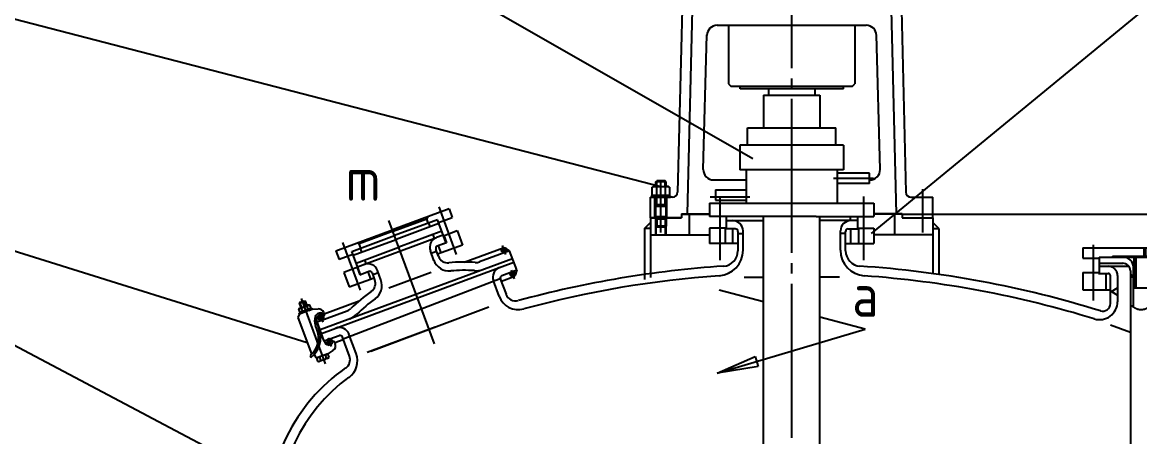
# Model space of a CAD drawing. Extents: x 1363 to 67199, y -3932 to -3338.
# Drawn here: x 1418.8 to 1527.7, y -3484.9 to -3444.5 of the extents above; entities that cross this region are included whole.
import ezdxf

# ---------------------------------------------------------------- set-up
doc = ezdxf.new("R2010")
doc.units = 0
doc.linetypes.add('DASHDOT', pattern=[18, 15, -1, 1, -1])
doc.layers.get('0').update_dxf_attribs({"linetype": 'DASHDOT'})
for name, color, linetype in [('1', 7, 'CONTINUOUS'), ('11', 3, 'CONTINUOUS'), ('14', 3, 'CONTINUOUS'), ('16', 134, 'CONTINUOUS'), ('2', 4, 'CONTINUOUS'), ('3', 7, 'CONTINUOUS'), ('5', 3, 'DASHDOT'), ('8', 3, 'CONTINUOUS'), ('97', 1, 'CONTINUOUS')]:
    doc.layers.add(name, color=color, linetype=linetype)
doc.styles.get("Standard").update_dxf_attribs({"font": 'gbenor.shx', "bigfont": 'gbcbig.shx'})

# ---------------------------------------------------------------- blocks, each defined once
blk = doc.blocks.new('Cadt15')
at = {"layer": '1'}
for p, q in [((1522.12, -3466.48), (1522.12, -3467.48)), ((1522.12, -3466.48), (1535.37, -3466.48)), ((1528.21, -3466.48), (1528.21, -3467.28)), ((1529.29, -3466.48), (1529.29, -3467.28)), ((1535.37, -3466.48), (1535.37, -3467.48)), ((1522.12, -3467.48), (1523.7, -3467.48)), ((1523.7, -3467.38), (1523.7, -3468.28)), ((1523.7, -3467.38), (1526.05, -3467.38)), ((1523.7, -3467.98), (1526, -3467.98)), ((1525, -3467.28), (1532.5, -3467.28)), ((1525, -3467.28), (1525, -3467.38)), ((1525.97, -3467.38), (1531.45, -3467.38)), ((1527.27, -3467.38), (1527.27, -3470.38)), ((1530.22, -3467.38), (1530.22, -3470.38)), ((1531.45, -3467.38), (1533.8, -3467.38)), ((1533.8, -3467.98), (1531.5, -3467.98)), ((1532.5, -3467.28), (1532.5, -3467.38)), ((1533.8, -3467.38), (1533.8, -3468.28)), ((1533.8, -3467.48), (1535.37, -3467.48)), ((1522.12, -3468.88), (1522.12, -3470.58)), ((1522.12, -3468.88), (1523.7, -3468.88)), ((1523.65, -3468.98), (1523.65, -3468.88)), ((1523.65, -3468.98), (1524.6, -3468.98)), ((1523.7, -3468.28), (1523.7, -3468.98)), ((1523.7, -3468.28), (1526.6, -3468.28)), ((1523.7, -3468.98), (1524.62, -3468.98)), ((1524.37, -3468.98), (1524.37, -3470.58)), ((1526.75, -3468.73), (1526.75, -3553.95)), ((1527.05, -3469.23), (1526.75, -3469.06)), ((1527.05, -3472.23), (1527.05, -3468.38)), ((1530.45, -3471.89), (1530.45, -3468.38)), ((1530.45, -3469.23), (1530.75, -3469.06)), ((1530.75, -3468.73), (1530.75, -3553.95)), ((1533.8, -3468.28), (1530.9, -3468.28)), ((1533.8, -3468.28), (1531.27, -3468.28)), ((1533.85, -3468.98), (1532.89, -3468.98)), ((1533.8, -3468.98), (1532.9, -3468.98)), ((1533.12, -3468.98), (1533.12, -3470.58)), ((1533.8, -3468.28), (1533.8, -3468.98)), ((1535.37, -3468.88), (1533.8, -3468.88)), ((1533.85, -3468.98), (1533.85, -3468.88)), ((1535.37, -3468.88), (1535.37, -3470.58)), ((1527.05, -3469.23), (1526.75, -3469.41)), ((1530.45, -3469.23), (1530.75, -3469.41, 1)), ((1522.12, -3470.58), (1524.8, -3470.58)), ((1524.9, -3470.73), (1524.8, -3470.73)), ((1524.9, -3470.73), (1525.5, -3470.38)), ((1524.9, -3470.73), (1525.5, -3471.08)), ((1527.05, -3470.38), (1530.45, -3470.38)), ((1532.6, -3470.73), (1532, -3470.38)), ((1532.6, -3470.73), (1532, -3471.08)), ((1532.7, -3470.73), (1532.6, -3470.73)), ((1535.37, -3470.58), (1532.7, -3470.58))]:
    blk.add_line(p, q, dxfattribs=at)
at = {"layer": '14'}
for p, q in [((1528.07, -3466.48), (1528.07, -3467.28)), ((1529.42, -3466.48), (1529.42, -3467.28))]:
    blk.add_line(p, q, dxfattribs=at)
at = {"layer": '16'}
blk.add_line((1531.56, -3467.38), (1531.45, -3467.38), dxfattribs=at)
at = {"layer": '3'}
for p, q in [((1527.12, -3470.38), (1527.12, -3467.38)), ((1530.37, -3470.38), (1530.37, -3467.38)), ((1526.75, -3472.02), (1526.75, -3472.03)), ((1526.75, -3472.03), (1526.76, -3472.03)), ((1526.76, -3472.03), (1526.77, -3472.04)), ((1526.77, -3472.04), (1526.78, -3472.05)), ((1526.78, -3472.05), (1526.79, -3472.05)), ((1526.79, -3472.05), (1526.8, -3472.06)), ((1526.8, -3472.06), (1526.81, -3472.07)), ((1526.81, -3472.07), (1526.82, -3472.08)), ((1526.82, -3472.08), (1526.83, -3472.09)), ((1526.83, -3472.09), (1526.85, -3472.1)), ((1526.85, -3472.1), (1526.86, -3472.11)), ((1526.86, -3472.11), (1526.87, -3472.12)), ((1526.87, -3472.12), (1526.89, -3472.13)), ((1526.89, -3472.13), (1526.9, -3472.14)), ((1526.9, -3472.14), (1526.92, -3472.15)), ((1526.92, -3472.15), (1526.93, -3472.16)), ((1526.93, -3472.16), (1526.95, -3472.17)), ((1526.95, -3472.17), (1526.97, -3472.18)), ((1526.97, -3472.18), (1526.98, -3472.19)), ((1526.98, -3472.19), (1527, -3472.21)), ((1527, -3472.21), (1527.02, -3472.22)), ((1527.02, -3472.22), (1527.04, -3472.23)), ((1527.04, -3472.23), (1527.06, -3472.24)), ((1527.06, -3472.24), (1527.08, -3472.25)), ((1527.08, -3472.25), (1527.1, -3472.27)), ((1527.1, -3472.27), (1527.12, -3472.28)), ((1527.12, -3472.28), (1527.14, -3472.29)), ((1527.14, -3472.29), (1527.16, -3472.3)), ((1527.16, -3472.3), (1527.18, -3472.31)), ((1527.18, -3472.31), (1527.2, -3472.32)), ((1527.2, -3472.32), (1527.22, -3472.34)), ((1527.22, -3472.34), (1527.24, -3472.35)), ((1527.24, -3472.35), (1527.26, -3472.36)), ((1527.26, -3472.36), (1527.29, -3472.37)), ((1528.31, -3472.37), (1528.33, -3472.36)), ((1528.33, -3472.36), (1528.35, -3472.35)), ((1528.35, -3472.35), (1528.37, -3472.34)), ((1528.37, -3472.34), (1528.39, -3472.33)), ((1528.39, -3472.33), (1528.41, -3472.32)), ((1528.41, -3472.32), (1528.43, -3472.31)), ((1528.43, -3472.31), (1528.45, -3472.3)), ((1528.45, -3472.3), (1528.47, -3472.29)), ((1528.47, -3472.29), (1528.49, -3472.28)), ((1528.49, -3472.28), (1528.51, -3472.27)), ((1528.51, -3472.27), (1528.53, -3472.26)), ((1528.53, -3472.26), (1528.55, -3472.25)), ((1528.55, -3472.25), (1528.57, -3472.24)), ((1528.57, -3472.24), (1528.59, -3472.23)), ((1528.59, -3472.23), (1528.61, -3472.22)), ((1528.61, -3472.22), (1528.63, -3472.2)), ((1528.63, -3472.2), (1528.65, -3472.19)), ((1528.65, -3472.19), (1528.67, -3472.18)), ((1528.67, -3472.18), (1528.69, -3472.17)), ((1528.69, -3472.17), (1528.71, -3472.16)), ((1528.71, -3472.16), (1528.74, -3472.15)), ((1528.74, -3472.15), (1528.76, -3472.13)), ((1528.76, -3472.13), (1528.78, -3472.12)), ((1528.78, -3472.12), (1528.8, -3472.11)), ((1528.8, -3472.11), (1528.82, -3472.1)), ((1528.82, -3472.1), (1528.84, -3472.09)), ((1528.84, -3472.09), (1528.86, -3472.07)), ((1528.86, -3472.07), (1528.88, -3472.06)), ((1528.88, -3472.06), (1528.9, -3472.05)), ((1528.9, -3472.05), (1528.92, -3472.04)), ((1528.92, -3472.04), (1528.94, -3472.03)), ((1528.94, -3472.03), (1528.96, -3472.02)), ((1528.96, -3472.02), (1528.98, -3472)), ((1528.98, -3472), (1529, -3471.99)), ((1529, -3471.99), (1529.02, -3471.98)), ((1529.02, -3471.98), (1529.04, -3471.97)), ((1529.04, -3471.97), (1529.06, -3471.96)), ((1529.06, -3471.96), (1529.08, -3471.95)), ((1529.08, -3471.95), (1529.1, -3471.94)), ((1529.1, -3471.94), (1529.12, -3471.93)), ((1529.12, -3471.93), (1529.14, -3471.91)), ((1529.14, -3471.91), (1529.16, -3471.9)), ((1529.16, -3471.9), (1529.18, -3471.89)), ((1529.18, -3471.89), (1529.2, -3471.88)), ((1529.2, -3471.88), (1529.22, -3471.87)), ((1529.22, -3471.87), (1529.24, -3471.86)), ((1529.24, -3471.86), (1529.26, -3471.85)), ((1529.26, -3471.85), (1529.28, -3471.84)), ((1529.28, -3471.84), (1529.3, -3471.83)), ((1529.3, -3471.83), (1529.32, -3471.83)), ((1529.32, -3471.83), (1529.34, -3471.82)), ((1529.34, -3471.82), (1529.36, -3471.81)), ((1529.36, -3471.81), (1529.38, -3471.8)), ((1529.38, -3471.8), (1529.4, -3471.79)), ((1529.4, -3471.79), (1529.42, -3471.78)), ((1529.42, -3471.78), (1529.44, -3471.78)), ((1529.44, -3471.78), (1529.46, -3471.77)), ((1529.46, -3471.77), (1529.48, -3471.76)), ((1529.48, -3471.76), (1529.51, -3471.76)), ((1529.51, -3471.76), (1529.53, -3471.75)), ((1529.53, -3471.75), (1529.55, -3471.74)), ((1529.55, -3471.74), (1529.57, -3471.74)), ((1529.57, -3471.74), (1529.59, -3471.73)), ((1529.59, -3471.73), (1529.61, -3471.73)), ((1529.61, -3471.73), (1529.63, -3471.73)), ((1529.63, -3471.73), (1529.65, -3471.72)), ((1529.65, -3471.72), (1529.67, -3471.72)), ((1529.67, -3471.72), (1529.69, -3471.72)), ((1529.69, -3471.72), (1529.72, -3471.71)), ((1529.72, -3471.71), (1529.74, -3471.71)), ((1529.74, -3471.71), (1529.76, -3471.71)), ((1529.76, -3471.71), (1529.78, -3471.71)), ((1529.78, -3471.71), (1529.8, -3471.71)), ((1529.8, -3471.71), (1529.82, -3471.71)), ((1529.82, -3471.71), (1529.85, -3471.71)), ((1529.85, -3471.71), (1529.87, -3471.71)), ((1529.87, -3471.71), (1529.89, -3471.71)), ((1529.89, -3471.71), (1529.91, -3471.71)), ((1529.91, -3471.71), (1529.93, -3471.72)), ((1529.93, -3471.72), (1529.95, -3471.72)), ((1529.95, -3471.72), (1529.98, -3471.72)), ((1529.98, -3471.72), (1530, -3471.72)), ((1530, -3471.72), (1530.02, -3471.73)), ((1530.02, -3471.73), (1530.04, -3471.73)), ((1530.04, -3471.73), (1530.06, -3471.74)), ((1530.06, -3471.74), (1530.08, -3471.74)), ((1530.08, -3471.74), (1530.1, -3471.75)), ((1530.1, -3471.75), (1530.12, -3471.75)), ((1530.12, -3471.75), (1530.15, -3471.76)), ((1530.15, -3471.76), (1530.17, -3471.76)), ((1530.17, -3471.76), (1530.19, -3471.77)), ((1530.19, -3471.77), (1530.21, -3471.78)), ((1530.21, -3471.78), (1530.23, -3471.79)), ((1530.23, -3471.79), (1530.25, -3471.79)), ((1530.25, -3471.79), (1530.27, -3471.8)), ((1530.27, -3471.8), (1530.29, -3471.81)), ((1530.29, -3471.81), (1530.31, -3471.82)), ((1530.31, -3471.82), (1530.33, -3471.83)), ((1530.33, -3471.83), (1530.35, -3471.84)), ((1530.35, -3471.84), (1530.37, -3471.85)), ((1530.37, -3471.85), (1530.39, -3471.86)), ((1530.39, -3471.86), (1530.41, -3471.87)), ((1530.41, -3471.87), (1530.44, -3471.88)), ((1530.44, -3471.88), (1530.46, -3471.9)), ((1530.46, -3471.9), (1530.48, -3471.91)), ((1530.48, -3471.91), (1530.5, -3471.92)), ((1530.5, -3471.92), (1530.52, -3471.94)), ((1530.52, -3471.94), (1530.55, -3471.95)), ((1530.55, -3471.95), (1530.57, -3471.97)), ((1530.57, -3471.97), (1530.59, -3471.98)), ((1530.59, -3471.98), (1530.61, -3472)), ((1530.61, -3472), (1530.64, -3472.01)), ((1530.64, -3472.01), (1530.66, -3472.03)), ((1530.66, -3472.03), (1530.68, -3472.04)), ((1530.68, -3472.04), (1530.7, -3472.06)), ((1530.7, -3472.06), (1530.72, -3472.07)), ((1530.72, -3472.07), (1530.73, -3472.08)), ((1530.73, -3472.08), (1530.75, -3472.09)), ((1527.29, -3472.37), (1527.31, -3472.38)), ((1527.31, -3472.38), (1527.33, -3472.39)), ((1527.33, -3472.39), (1527.35, -3472.4)), ((1527.35, -3472.4), (1527.37, -3472.41)), ((1527.37, -3472.41), (1527.4, -3472.42)), ((1527.4, -3472.42), (1527.42, -3472.43)), ((1527.42, -3472.43), (1527.44, -3472.43)), ((1527.44, -3472.43), (1527.46, -3472.44)), ((1527.46, -3472.44), (1527.49, -3472.45)), ((1527.49, -3472.45), (1527.51, -3472.46)), ((1527.51, -3472.46), (1527.53, -3472.46)), ((1527.53, -3472.46), (1527.55, -3472.47)), ((1527.55, -3472.47), (1527.57, -3472.47)), ((1527.57, -3472.47), (1527.6, -3472.48)), ((1527.6, -3472.48), (1527.62, -3472.48)), ((1527.62, -3472.48), (1527.64, -3472.49)), ((1527.64, -3472.49), (1527.66, -3472.49)), ((1527.66, -3472.49), (1527.68, -3472.49)), ((1527.68, -3472.49), (1527.7, -3472.49)), ((1527.7, -3472.49), (1527.73, -3472.49)), ((1527.73, -3472.49), (1527.75, -3472.5)), ((1527.75, -3472.5), (1527.77, -3472.5)), ((1527.77, -3472.5), (1527.79, -3472.5)), ((1527.79, -3472.5), (1527.81, -3472.5)), ((1527.81, -3472.5), (1527.83, -3472.5)), ((1527.83, -3472.5), (1527.85, -3472.49)), ((1527.85, -3472.49), (1527.87, -3472.49)), ((1527.87, -3472.49), (1527.9, -3472.49)), ((1527.9, -3472.49), (1527.92, -3472.49)), ((1527.92, -3472.49), (1527.94, -3472.49)), ((1527.94, -3472.49), (1527.96, -3472.48)), ((1527.96, -3472.48), (1527.98, -3472.48)), ((1527.98, -3472.48), (1528, -3472.47)), ((1528, -3472.47), (1528.02, -3472.47)), ((1528.02, -3472.47), (1528.04, -3472.47)), ((1528.04, -3472.47), (1528.06, -3472.46)), ((1528.06, -3472.46), (1528.08, -3472.45)), ((1528.08, -3472.45), (1528.1, -3472.45)), ((1528.1, -3472.45), (1528.13, -3472.44)), ((1528.13, -3472.44), (1528.15, -3472.44)), ((1528.15, -3472.44), (1528.17, -3472.43)), ((1528.17, -3472.43), (1528.19, -3472.42)), ((1528.19, -3472.42), (1528.21, -3472.41)), ((1528.21, -3472.41), (1528.23, -3472.41)), ((1528.23, -3472.41), (1528.25, -3472.4)), ((1528.25, -3472.4), (1528.27, -3472.39)), ((1528.27, -3472.39), (1528.29, -3472.38)), ((1528.29, -3472.38), (1528.31, -3472.37))]:
    blk.add_line(p, q, dxfattribs=at)
at = {"layer": '5'}
for p, q in [((1528.75, -3465.21), (1528.75, -3561.6)), ((1523.12, -3466.18), (1523.12, -3471.6)), ((1534.37, -3466.08), (1534.37, -3471.6))]:
    blk.add_line(p, q, dxfattribs=at)
blk = doc.blocks.new('Cadt16')
at = {"layer": '8'}
for p, q in [((1504.5, -3463.21), (1587.45, -3463.21, 1)), ((1584.57, -3467.21), (1584.95, -3463.21)), ((1584.95, -3463.21), (1584.95, -3498.82)), ((1584.95, -3463.21), (1585.32, -3467.21)), ((1585.32, -3467.21), (1584.57, -3467.21)), ((1584.95, -3498.82), (1584.57, -3494.82)), ((1584.57, -3494.82), (1585.32, -3494.82)), ((1585.32, -3494.82), (1584.95, -3498.82)), ((1547.33, -3498.82), (1587.45, -3498.82))]:
    blk.add_line(p, q, dxfattribs=at)
blk = doc.blocks.new('Cadt18')
at = {"layer": '2'}
for p, q in [((1491, -3471.75), (1486.69, -3470.6)), ((1500.89, -3474.4), (1496.5, -3473.22)), ((1486.49, -3478.7), (1500.89, -3474.4)), ((1486.49, -3478.7), (1490.18, -3477.08, 1)), ((1490.18, -3477.08), (1490.47, -3478.03)), ((1490.47, -3478.03), (1486.49, -3478.7))]:
    blk.add_line(p, q, dxfattribs=at)

msp = doc.modelspace()

# ---------------------------------------------------------------- linework, layer by layer
for p, q in [((1493.75, -3556.98), (1493.75, -3378.28)), ((1481, -3464.98), (1481, -3460.12)), ((1497.81, -3459.71), (1501.72, -3459.71)), ((1486.75, -3461.48), (1486.75, -3467.68)), ((1500.75, -3461.48), (1500.75, -3467.68)), ((1506.5, -3460.76), (1506.5, -3464.99)), ((1489.68, -3461.54), (1485.81, -3461.54))]:
    msp.add_line(p, q)
at = {"layer": '1'}
for p, q in [((1484.5, -3425.31), (1483.57, -3463.16, 6.28)), ((1502.99, -3425.31), (1503.92, -3463.16)), ((1483.45, -3427.42), (1482.62, -3461.07)), ((1504.04, -3427.42), (1504.87, -3461.07)), ((1486.48, -3444.81), (1501.01, -3444.81, 6.28)), ((1487.6, -3444.81), (1487.6, -3450.51)), ((1499.89, -3444.81), (1499.89, -3450.51)), ((1485.13, -3458.86), (1485.49, -3445.73)), ((1502.36, -3458.86), (1502.01, -3445.73)), ((1487.6, -3450.51), (1487.85, -3450.76)), ((1499.64, -3450.76), (1499.89, -3450.51)), ((1499.64, -3450.76), (1487.85, -3450.76)), ((1488.71, -3451.01), (1488.71, -3450.76)), ((1498.79, -3451.01), (1488.71, -3451.01)), ((1491, -3451.61), (1496.5, -3451.61, 6.28)), ((1491, -3451.61), (1491, -3454.81)), ((1491.5, -3451.01), (1491.5, -3451.61)), ((1496, -3451.01), (1496, -3451.61)), ((1496.5, -3451.61), (1496.5, -3454.81)), ((1498.79, -3451.01), (1498.79, -3450.76)), ((1480.5, -3460.07), (1480.6, -3459.97)), ((1481.5, -3460.07), (1480.5, -3460.07)), ((1480.5, -3460.51), (1480.5, -3460.07)), ((1481.4, -3459.97), (1480.6, -3459.97)), ((1481.5, -3460.07), (1481.4, -3459.97)), ((1481.5, -3460.51), (1481.5, -3460.07)), ((1486.14, -3459.86), (1489.31, -3459.86)), ((1480.07, -3461.41), (1481.92, -3461.41)), ((1480.07, -3461.56), (1480.07, -3461.41)), ((1480.15, -3460.57), (1480.27, -3460.51)), ((1480.15, -3461.37), (1480.15, -3460.57)), ((1481.84, -3461.37), (1480.15, -3461.37)), ((1480.27, -3460.51), (1481.72, -3460.51, 6.28)), ((1480.27, -3461.37), (1480.27, -3461.41)), ((1480.27, -3461.41), (1481.72, -3461.41)), ((1480.47, -3461.56), (1480.47, -3461.41)), ((1480.57, -3460.57), (1480.57, -3461.37)), ((1481.42, -3460.57), (1481.42, -3461.37)), ((1481.52, -3461.56), (1481.52, -3461.41)), ((1481.72, -3460.51), (1481.84, -3460.57)), ((1481.72, -3461.41), (1481.72, -3461.37)), ((1481.84, -3460.57), (1481.84, -3461.37)), ((1481.92, -3461.56), (1481.92, -3461.41)), ((1482.12, -3461.56), (1480, -3461.56)), ((1480, -3463.56), (1480, -3461.56)), ((1480.07, -3461.56), (1481.92, -3461.56)), ((1480.42, -3463.56), (1480.42, -3461.56)), ((1480.5, -3462.27), (1480.5, -3461.56)), ((1480.5, -3462.27), (1481.5, -3462.27)), ((1480.6, -3462.37), (1480.5, -3462.27)), ((1480.5, -3462.46), (1480.6, -3462.37)), ((1481.5, -3462.46), (1480.5, -3462.46)), ((1480.5, -3463.47), (1480.5, -3462.46)), ((1480.66, -3462.37), (1481.33, -3462.37)), ((1481.4, -3462.37), (1481.5, -3462.27)), ((1481.5, -3462.46), (1481.4, -3462.37)), ((1481.5, -3462.27), (1481.5, -3461.56)), ((1481.5, -3463.47), (1481.5, -3462.46)), ((1481.57, -3463.56), (1481.57, -3461.56)), ((1505.37, -3461.56), (1507.5, -3461.56)), ((1505.37, -3461.56), (1507, -3461.56)), ((1507.5, -3463.56), (1507.5, -3461.56)), ((1460.35, -3462.69), (1454.84, -3464.73)), ((1458.27, -3463.46), (1458.18, -3463.66)), ((1459.33, -3464.03), (1460.67, -3463.54)), ((1460.35, -3462.69), (1460.67, -3463.54)), ((1480, -3463.56), (1483, -3463.56)), ((1483, -3463.56), (1480, -3463.56)), ((1480, -3463.56), (1480, -3469.36)), ((1480.5, -3463.47), (1480.6, -3463.56)), ((1481.5, -3463.47), (1480.5, -3463.47)), ((1480.6, -3463.56), (1480.5, -3463.66)), ((1480.66, -3463.56), (1481.33, -3463.56)), ((1481.5, -3463.47), (1481.4, -3463.56)), ((1481.4, -3463.56), (1481.5, -3463.66)), ((1483, -3463.16), (1483, -3463.56, 6.28)), ((1483, -3463.16), (1485.75, -3463.16)), ((1483, -3463.21), (1483, -3463.56)), ((1483, -3463.21), (1485.75, -3463.21)), ((1483.75, -3463.21), (1483.75, -3465.21)), ((1491, -3528.6), (1491, -3463.43, 6.28)), ((1496.5, -3556.98), (1496.5, -3463.43)), ((1504.5, -3463.16), (1501.75, -3463.16)), ((1504.5, -3463.21), (1501.75, -3463.21)), ((1503.75, -3463.21), (1503.75, -3465.21)), ((1504.5, -3463.16), (1504.5, -3463.56)), ((1504.5, -3463.21), (1504.5, -3463.56, 6.28)), ((1504.5, -3463.56), (1507.5, -3463.56)), ((1504.5, -3463.56), (1507.5, -3463.56)), ((1507.5, -3463.56), (1507.5, -3468.99)), ((1449.33, -3466.77), (1454.84, -3464.73)), ((1454.9, -3464.87), (1458.18, -3463.66)), ((1459.23, -3463.75), (1455.05, -3465.29)), ((1459.36, -3464.12), (1455.19, -3465.67)), ((1458.33, -3464.08), (1458.18, -3463.66)), ((1458.52, -3464.44), (1458.38, -3464.06)), ((1460.06, -3466), (1459.23, -3463.75)), ((1479.4, -3464.61), (1480, -3464.01)), ((1480, -3464.61), (1479.4, -3464.61)), ((1479.4, -3464.61), (1479.4, -3469.58)), ((1480.5, -3463.66), (1481.5, -3463.66)), ((1480.5, -3463.66), (1480.5, -3464.37)), ((1481.5, -3464.37), (1480.5, -3464.37)), ((1480.5, -3464.37), (1480.6, -3464.47)), ((1480.55, -3465.21), (1480.55, -3464.42)), ((1481.4, -3464.47), (1480.6, -3464.47)), ((1481.5, -3464.37), (1481.4, -3464.47)), ((1481.45, -3465.21), (1481.45, -3464.42)), ((1481.5, -3463.66), (1481.5, -3464.37)), ((1491, -3556.98), (1491, -3463.71)), ((1508.1, -3464.61), (1507.5, -3464.01)), ((1507.5, -3464.61), (1508.1, -3464.61)), ((1508.1, -3464.61), (1508.1, -3469.07)), ((1450.88, -3466.83), (1455.05, -3465.29)), ((1451.02, -3467.21), (1455.19, -3465.67)), ((1451.43, -3468.34), (1459.12, -3465.49)), ((1454.9, -3464.87), (1451.61, -3466.08)), ((1459.64, -3464.87), (1455.47, -3466.42)), ((1458.94, -3465.56), (1458.8, -3465.19)), ((1459.78, -3465.25), (1459.12, -3465.49)), ((1460.06, -3466), (1459.78, -3465.25)), ((1459.8, -3465.3), (1461.13, -3464.8)), ((1459.84, -3465.28), (1460.1, -3465.98)), ((1461.13, -3464.8), (1461.65, -3466.21)), ((1480, -3465.21), (1485.75, -3465.21)), ((1507.5, -3465.21), (1501.75, -3465.21)), ((1449.33, -3466.77), (1449.65, -3467.61)), ((1451.71, -3469.09), (1450.88, -3466.83)), ((1451.29, -3467.96), (1455.47, -3466.42)), ((1451.42, -3465.99), (1451.61, -3466.08)), ((1451.77, -3466.5), (1451.61, -3466.08)), ((1451.86, -3466.9), (1451.72, -3466.52)), ((1458.87, -3467.7), (1458.53, -3466.78)), ((1458.62, -3467.01), (1459.14, -3466.82)), ((1459.31, -3467.3), (1459.07, -3466.63)), ((1460.1, -3465.98), (1459.21, -3466.31)), ((1460.06, -3466), (1459.21, -3466.31, 6.28)), ((1461.65, -3466.21), (1459.24, -3467.1)), ((1459.57, -3466.98), (1459.31, -3466.28)), ((1461.82, -3467.87), (1465.62, -3466.47)), ((1466.26, -3466.77), (1463.32, -3467.85)), ((1466.26, -3466.77), (1465.83, -3466.49, 6.28)), ((1466.95, -3468.64), (1466.26, -3466.77)), ((1447.78, -3474.45), (1466.54, -3467.52)), ((1447.92, -3474.83), (1466.67, -3467.89)), ((1450.98, -3467.12), (1449.65, -3467.61)), ((1452.28, -3468.02), (1452.14, -3467.65)), ((1451.45, -3468.38), (1450.11, -3468.88)), ((1450.11, -3468.88), (1450.63, -3470.28)), ((1451.4, -3468.4), (1451.66, -3469.1)), ((1451.66, -3469.1), (1452.55, -3468.77)), ((1452.72, -3469.51), (1452.46, -3468.81, 6.28)), ((1453.12, -3469.59), (1452.88, -3468.92, 6.28)), ((1453.46, -3468.92), (1452.95, -3469.11)), ((1453.71, -3469.6), (1453.37, -3468.68, 6.28)), ((1458.6, -3468.88), (1454.48, -3470.41, 6.28)), ((1465.5, -3469.18), (1466.95, -3468.64, 6.28)), ((1466.95, -3468.64), (1466.81, -3469.13)), ((1465.35, -3469.5), (1450.04, -3475.37)), ((1450.63, -3470.28), (1453.05, -3469.39)), ((1465.23, -3471.19), (1464.68, -3469.7, 6.28)), ((1465.35, -3469.5), (1465.91, -3471, 6.28)), ((1465.45, -3469.73), (1466.66, -3469.28)), ((1489.1, -3469.35), (1491, -3469.35)), ((1498.39, -3469.35), (1496.5, -3469.35)), ((1524.8, -3471.91), (1524.8, -3469.18, 6.28)), ((1525.5, -3469.18), (1525.5, -3471.73, 6.28)), ((1445.71, -3472.4), (1446.74, -3472.02, 6.28)), ((1445.78, -3471.88), (1446.35, -3471.67)), ((1445.83, -3471.78), (1445.78, -3471.88)), ((1445.94, -3472.32), (1445.78, -3471.88)), ((1445.83, -3471.78), (1446.25, -3471.63)), ((1446.25, -3471.63), (1446.35, -3471.67)), ((1446.51, -3472.11), (1446.35, -3471.67)), ((1446.63, -3472.49), (1446.52, -3472.18)), ((1446.74, -3472.02), (1446.78, -3472.07)), ((1446.9, -3472.39), (1446.78, -3472.07)), ((1446.9, -3472.39), (1446.78, -3472.07)), ((1446.83, -3472.42), (1446.97, -3472.36)), ((1446.97, -3472.36), (1447, -3472.44)), ((1448.19, -3472.91), (1451.6, -3471.65)), ((1452.72, -3476.56), (1464.24, -3472.24)), ((1445.79, -3472.9), (1445.63, -3473.27)), ((1445.63, -3473.27), (1446.94, -3476.8, 6.28)), ((1445.71, -3472.4), (1445.71, -3472.46)), ((1445.83, -3472.79), (1445.71, -3472.46)), ((1445.83, -3472.79), (1445.71, -3472.46)), ((1445.76, -3472.81), (1445.9, -3472.76)), ((1445.79, -3472.9), (1445.76, -3472.81)), ((1445.79, -3472.9), (1446.7, -3472.56)), ((1445.83, -3472.79), (1446.9, -3472.39, 6.28)), ((1446.83, -3472.42), (1445.9, -3472.76)), ((1446.1, -3472.69), (1445.98, -3472.38)), ((1446.68, -3472.57), (1447, -3472.44)), ((1447, -3472.44), (1447.6, -3472.42)), ((1447.5, -3473.7), (1450.44, -3472.62)), ((1447.8, -3473.06), (1447.9, -3473.02)), ((1448.2, -3473.07), (1448.12, -3473.1)), ((1448.14, -3472.77), (1448.23, -3473.01, 6.28)), ((1447.51, -3474.5), (1447.33, -3474.03, 6.28)), ((1448.19, -3475.58), (1447.5, -3473.7)), ((1447.52, -3473.97), (1447.69, -3474.43)), ((1447.61, -3474.22), (1447.93, -3475.1)), ((1459, -3474.21), (1452.37, -3476.69)), ((1524.83, -3473.99), (1526.75, -3474.7, 6.28)), ((1448.02, -3475.29), (1448.29, -3475.75, 6.28)), ((1449.65, -3475.04), (1448.19, -3475.58, 6.28)), ((1449.08, -3475.6), (1449.03, -3475.62)), ((1450.04, -3475.43), (1449.23, -3475.73)), ((1450.65, -3477.02), (1449.97, -3475.19)), ((1450.69, -3475.13), (1450.04, -3475.37, 6.28)), ((1451.31, -3476.78), (1450.6, -3474.88, 6.28)), ((1448.57, -3476.8), (1449.06, -3476.47)), ((1448.9, -3475.85), (1448.84, -3475.87)), ((1449.21, -3475.66), (1449.27, -3475.82, 6.28)), ((1446.81, -3476.95), (1446.88, -3476.93)), ((1446.81, -3476.96), (1446.89, -3477.17, 6.28)), ((1447.36, -3477.14), (1447.24, -3476.84)), ((1448.54, -3476.81), (1447.46, -3477.21)), ((1447.58, -3477.53), (1447.46, -3477.21)), ((1447.48, -3477.2), (1447.75, -3477.11)), ((1447.63, -3477.58), (1447.58, -3477.53)), ((1448.65, -3477.2), (1447.63, -3477.58)), ((1447.67, -3477.13), (1447.67, -3477.13)), ((1447.73, -3477.11), (1447.84, -3477.42)), ((1447.75, -3477.1), (1447.75, -3477.11)), ((1448.25, -3476.92), (1448.57, -3476.8)), ((1448.25, -3476.92), (1448.25, -3476.92)), ((1448.27, -3476.91), (1448.38, -3477.22)), ((1448.33, -3476.89), (1448.33, -3476.89)), ((1448.66, -3477.14), (1448.54, -3476.81)), ((1448.65, -3477.2), (1448.66, -3477.14, 6.28))]:
    msp.add_line(p, q, dxfattribs=at)
for centre in [(1465.7, -3466.7), (1466.57, -3469.05), (1447.88, -3473.29), (1448.75, -3475.64)]:
    msp.add_circle(centre, 0.25, dxfattribs=at)
for centre, radius, start, end in [((1486.48, -3445.81), 1, 90, 178.8005), ((1501.01, -3445.81), 1, 1.1995, 90), ((1486.13, -3458.87), 1, 179.2602, 270), ((1501.36, -3458.87), 1, 270, 360.7398), ((1480.36, -3460.87), 0.366, 54.8961, 125.1039), ((1481, -3461.9), 1.39, 72.412, 107.588), ((1481.63, -3460.87), 0.366, 54.8961, 125.1039), ((1482.12, -3461.06), 0.5, 270, 358.8545), ((1505.37, -3461.06), 0.5, 181.1455, 270), ((1459.47, -3466.43), 1, 110.291, 200.291), ((1459.3, -3466.55), 0.25, 110.291, 200.291), ((1460.37, -3467.14), 1.6, 200.291, 275.0997), ((1460.25, -3466.95), 1, 200.291, 275.461), ((1461.85, -3483.67), 15.8, 86.152, 95.461), ((1462.98, -3466.91), 1, 266.152, 290.291), ((1526, -3468.73), 0.75, 0, 90), ((1526.05, -3468.38), 1, 0, 90), ((1452.44, -3469.03), 1, 20.291, 110.291), ((1452.64, -3469.01), 0.25, 20.291, 110.291), ((1461.85, -3483.67), 15, 86.2965, 95.0993), ((1462.95, -3466.71), 2, 266.2965, 290.291), ((1465.61, -3469.35), 1, 110.291, 200.291), ((1493.75, -3569.05), 101, 93.7759, 105.2917), ((1493.75, -3569.05), 101, 72.6752, 86.2241), ((1524.6, -3469.18), 0.9, 0, 90), ((1524.6, -3469.18), 0.2, 0, 90), ((1452.18, -3469.93), 1, 305.121, 380.291), ((1452.21, -3470.16), 1.6, 305.4826, 380.291), ((1465.59, -3469.41), 0.25, 110.291, 200.291), ((1493.75, -3568.96), 100, 94.056, 105.1402), ((1493.75, -3568.96), 100, 72.852, 85.944), ((1461.85, -3483.67), 15.8, 125.121, 134.4301), ((1467.11, -3470.5), 2, 200.291, 285.1402), ((1466.84, -3470.66), 1, 200.291, 285.2917), ((1445.88, -3472.53), 0.174, 54.9047, 165.6753), ((1446.43, -3472.76), 0.582, 80.8815, 139.6985), ((1446.69, -3472.23), 0.174, 54.9047, 165.6753), ((1461.85, -3483.67), 15, 125.4826, 134.2855), ((1523.75, -3471.73), 1.75, 252.852, 360), ((1524.05, -3471.91), 0.75, 252.6752, 360), ((1448.64, -3473.56), 1.39, 164.3374, 200.29), ((1447.84, -3473.41), 0.589, 54.039, 156.6462), ((1448.64, -3473.56), 1.2, 164.3374, 200.29), ((1447.84, -3473.41), 0.4, 54.039, 152.9619), ((1447.62, -3472.97), 0.55, 20.29, 92.7644), ((1448.11, -3473.05), 0.05, 234.039, 290.29), ((1448.18, -3473.02), 0.05, 290.29, 380.29), ((1450.09, -3471.68), 1, 290.291, 314.4301), ((1449.98, -3471.51), 2, 290.291, 314.2855), ((1445.43, -3475.26), 2.4, 307.2478, 380.29), ((1445.43, -3475.26), 2.21, 311.4689, 380.29), ((1449.67, -3475.24), 1, 20.291, 110.291), ((1449.11, -3474.67), 1.25, 200.29, 209.8971), ((1448.63, -3475.55), 0.4, 209.8161, 350.29), ((1449.11, -3475.7), 0.1, 20.29, 110.29), ((1449.73, -3475.27), 0.25, 20.291, 110.291), ((1448.75, -3476.01), 0.55, 304.4726, 380.29), ((1446.84, -3476.83), 0.1, 290.29, 380.29), ((1447.45, -3477.11), 0.1, 200.29, 290.29), ((1447.68, -3477.37), 0.174, 234.9047, 345.6753), ((1447.94, -3476.84), 0.582, 260.8815, 319.6985), ((1448.48, -3477.08), 0.174, 234.9047, 345.6753), ((1449.71, -3477.37), 1, 304.9092, 380.291), ((1449.43, -3477.48), 2, 305.9362, 380.291), ((1460.39, -3492.67), 17.67, 124.9092, 182.8543), ((1460.38, -3492.59), 16.67, 125.9362, 183.3083)]:
    msp.add_arc(centre, radius, start, end, dxfattribs=at)
at = {"layer": '16'}
for p, q in [((1489.45, -3454.81), (1498.05, -3454.81)), ((1489.45, -3456.47), (1489.45, -3454.81)), ((1498.05, -3456.47), (1498.05, -3454.81)), ((1488.68, -3456.47), (1488.68, -3458.88)), ((1498.81, -3456.47), (1488.68, -3456.47)), ((1498.81, -3456.47), (1498.81, -3458.88)), ((1498.81, -3458.88), (1488.68, -3458.88)), ((1489.31, -3458.88), (1489.31, -3462.11)), ((1498.18, -3458.88), (1498.18, -3462.11)), ((1501.33, -3459.21), (1498.18, -3459.21)), ((1501.33, -3460.21), (1501.33, -3459.21)), ((1501.33, -3460.21), (1498.18, -3460.21)), ((1486.33, -3460.84), (1489.31, -3460.84)), ((1486.33, -3460.84), (1486.33, -3461.84)), ((1485.75, -3462.13), (1501.75, -3462.13)), ((1485.75, -3462.13), (1485.75, -3463.43)), ((1486.33, -3461.84), (1489.31, -3461.84)), ((1498.1, -3462.12), (1500, -3462.12)), ((1501.75, -3462.13), (1501.75, -3463.43)), ((1496.12, -3463.43), (1485.75, -3463.43)), ((1487.35, -3463.43), (1487.35, -3464.63, 6.28)), ((1496.12, -3463.43), (1501.75, -3463.43)), ((1499.43, -3463.43), (1499.43, -3463.83, 6.28)), ((1500.15, -3463.43), (1500.15, -3464.63)), ((1485.75, -3464.56), (1485.75, -3466.06)), ((1487.35, -3464.56), (1485.75, -3464.56)), ((1487.25, -3464.56), (1487.25, -3466.06)), ((1488.25, -3464.63), (1487.25, -3464.63)), ((1487.35, -3463.83), (1491, -3463.83)), ((1488, -3466.06), (1488, -3464.63)), ((1500.15, -3463.83), (1496.5, -3463.83, 6.28)), ((1499.25, -3464.63), (1500.25, -3464.63)), ((1499.5, -3466.06), (1499.5, -3464.63)), ((1500.15, -3464.56), (1501.75, -3464.56)), ((1500.25, -3464.56), (1500.25, -3466.06)), ((1501.75, -3464.56), (1501.75, -3466.06, 6.28)), ((1488.5, -3464.88), (1488.5, -3466.77)), ((1488.5, -3465.08), (1489, -3465.08)), ((1489, -3466.71), (1489, -3464.83)), ((1498.5, -3466.71), (1498.5, -3464.83)), ((1499, -3465.08), (1498.5, -3465.08)), ((1499, -3466.77), (1499, -3464.88)), ((1488.5, -3466.06), (1485.75, -3466.06)), ((1499, -3466.06), (1501.75, -3466.06))]:
    msp.add_line(p, q, dxfattribs=at)
for centre, radius, start, end in [((1488, -3464.83), 1, 0, 90), ((1488.25, -3464.88), 0.25, 0, 90), ((1499.5, -3464.83), 1, 90, 180), ((1499.25, -3464.88), 0.25, 90, 180), ((1486.5, -3466.71), 2.5, 274.056, 360), ((1487, -3466.77), 1.5, 273.7759, 360), ((1501, -3466.71), 2.5, 180, 265.944), ((1500.5, -3466.77), 1.5, 180, 266.2241)]:
    msp.add_arc(centre, radius, start, end, dxfattribs=at)
at = {"layer": '2'}
for p, q in [((1410.81, -3412.51), (1489.95, -3457.78)), ((1537.67, -3435.38), (1501.5, -3465.08)), ((1410.81, -3442.33), (1481, -3460.51)), ((1480.6, -3460.51), (1480.6, -3459.97)), ((1481.4, -3460.51), (1481.4, -3459.97)), ((1480.6, -3462.37), (1480.6, -3461.56)), ((1481.4, -3462.37), (1481.4, -3461.56)), ((1480.6, -3463.56), (1480.6, -3464.47)), ((1481.4, -3463.56), (1481.4, -3464.47)), ((1410.81, -3464.53), (1446.53, -3475.69)), ((1410.81, -3472.19), (1443.07, -3489.21)), ((1446.01, -3472.29), (1445.82, -3471.79)), ((1446.45, -3472.13), (1446.26, -3471.63))]:
    msp.add_line(p, q, dxfattribs=at)
at = {"layer": '5'}
for p, q in [((1459.35, -3462.49), (1461.06, -3467.12)), ((1458.94, -3475.82), (1454.5, -3463.81)), ((1449.97, -3465.95), (1451.68, -3470.59)), ((1465.92, -3466.62), (1465.45, -3466.8)), ((1465.53, -3466.25), (1465.86, -3467.14)), ((1466.27, -3469.16), (1466.9, -3468.93)), ((1466.73, -3469.49), (1466.43, -3468.67)), ((1445.94, -3471.43), (1448.28, -3477.77)), ((1447.67, -3473.37), (1448.14, -3473.2, 6.28)), ((1447.71, -3472.84), (1448.04, -3473.72)), ((1449.05, -3475.53), (1448.42, -3475.76, 6.28)), ((1448.91, -3476.08), (1448.61, -3475.26))]:
    msp.add_line(p, q, dxfattribs=at)
at = {"layer": '97'}
for p, q in [((1480.5, -3465.21), (1480.5, -3463.56)), ((1481.5, -3465.21), (1481.5, -3463.56))]:
    msp.add_line(p, q, dxfattribs=at)

# ---------------------------------------------------------------- block references
for name in ['Cadt16', 'Cadt15', 'Cadt18']:
    msp.add_blockref(name, (0, 0))

# ---------------------------------------------------------------- texts
at = {"layer": '11', "char_height": 4.25, "width": 65536, "attachment_point": 7}
for s, insert in [('m', (1450.28, -3461.9)), ('a', (1499.65, -3473.2))]:
    msp.add_mtext(s, dxfattribs=dict(at, insert=insert))

doc.saveas('drawing.dxf')
